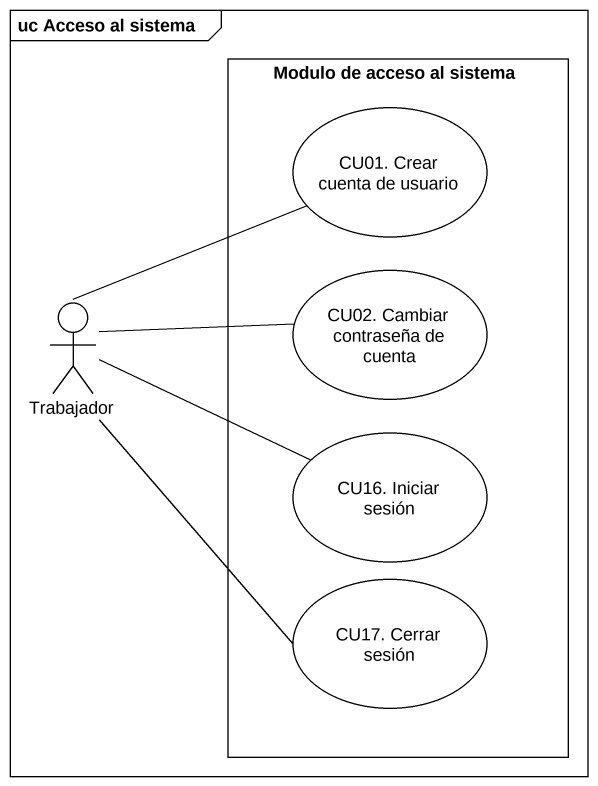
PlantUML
@startuml
mainframe uc Acceso al sistema
rectangle "Modulo de acceso al sistema" as Modulo_de_acceso_al_sistema {
  usecase "CU01. Crear cuenta de usuario" as CU01_Crear_cuenta_de_usuario
  usecase "CU02. Cambiar contraseña de cuenta" as CU02_Cambiar_contraseña_de
  usecase "CU16. Iniciar sesión" as CU16_Iniciar_sesión
  usecase "CU17. Cerrar sesión" as CU17_Cerrar_sesión
}
actor Trabajador
Trabajador -up- CU01_Crear_cuenta_de_usuario
Trabajador -right- CU02_Cambiar_contraseña_de
Trabajador -right- CU16_Iniciar_sesión
Trabajador -- CU17_Cerrar_sesión
@enduml
